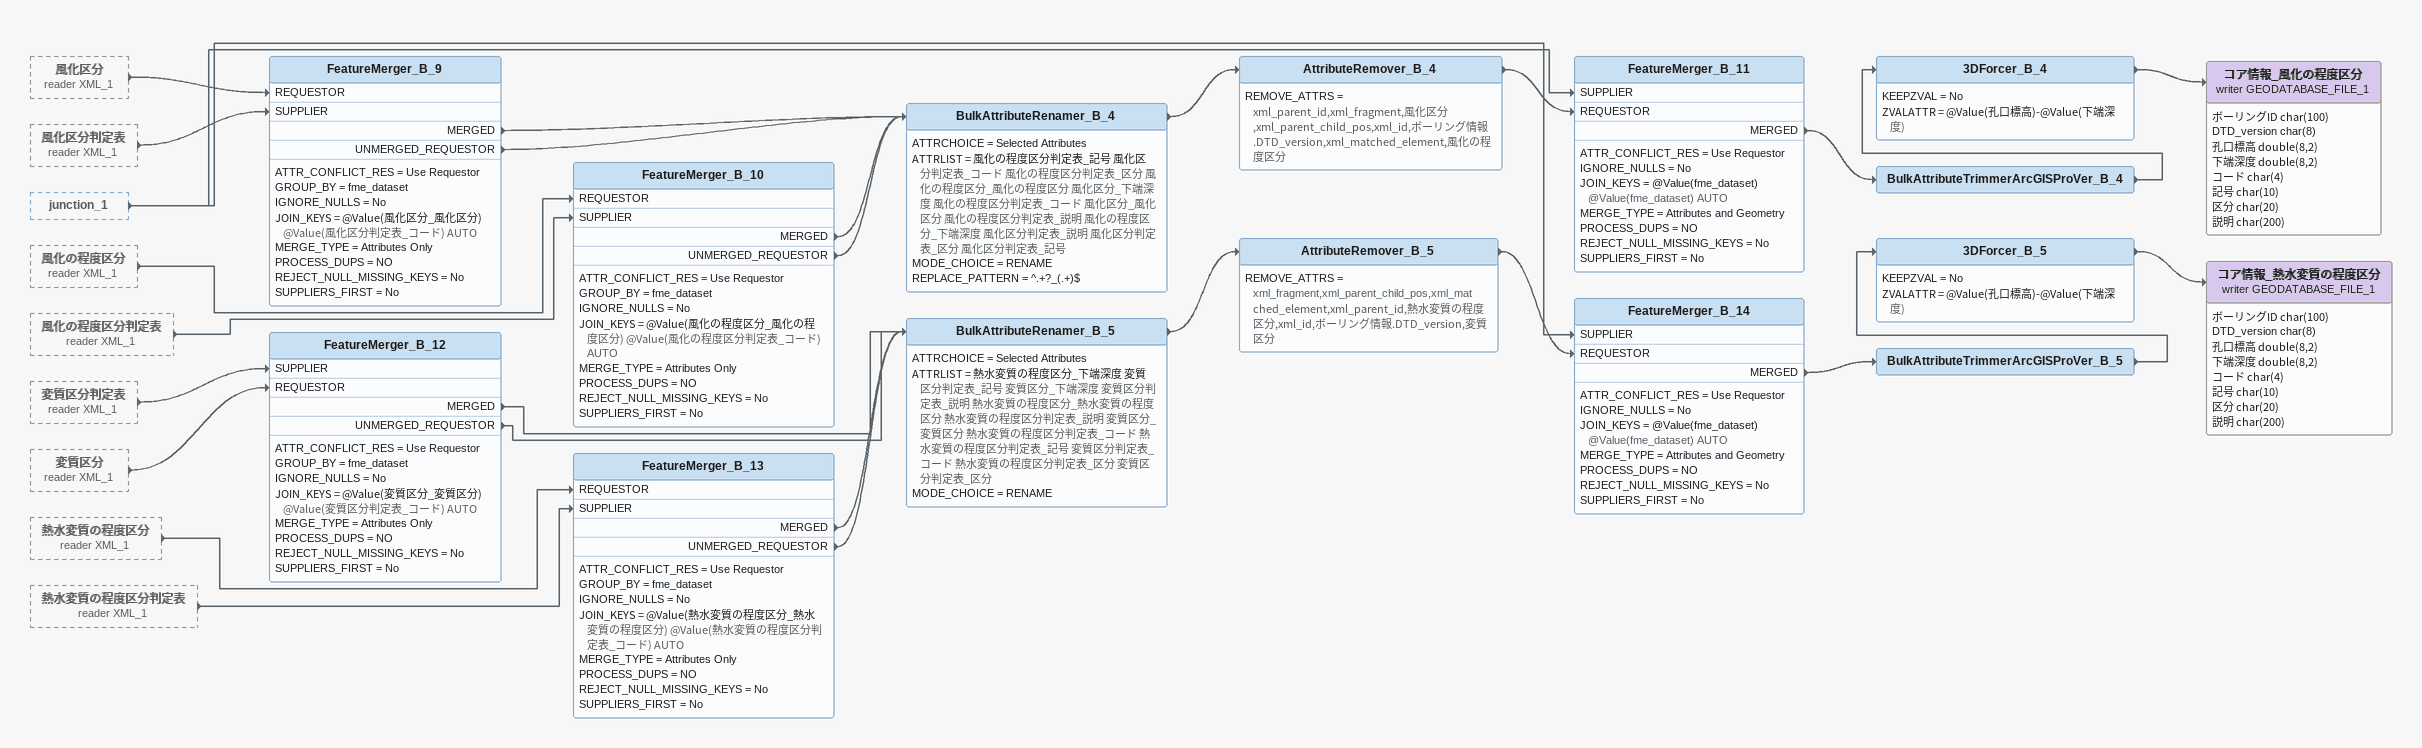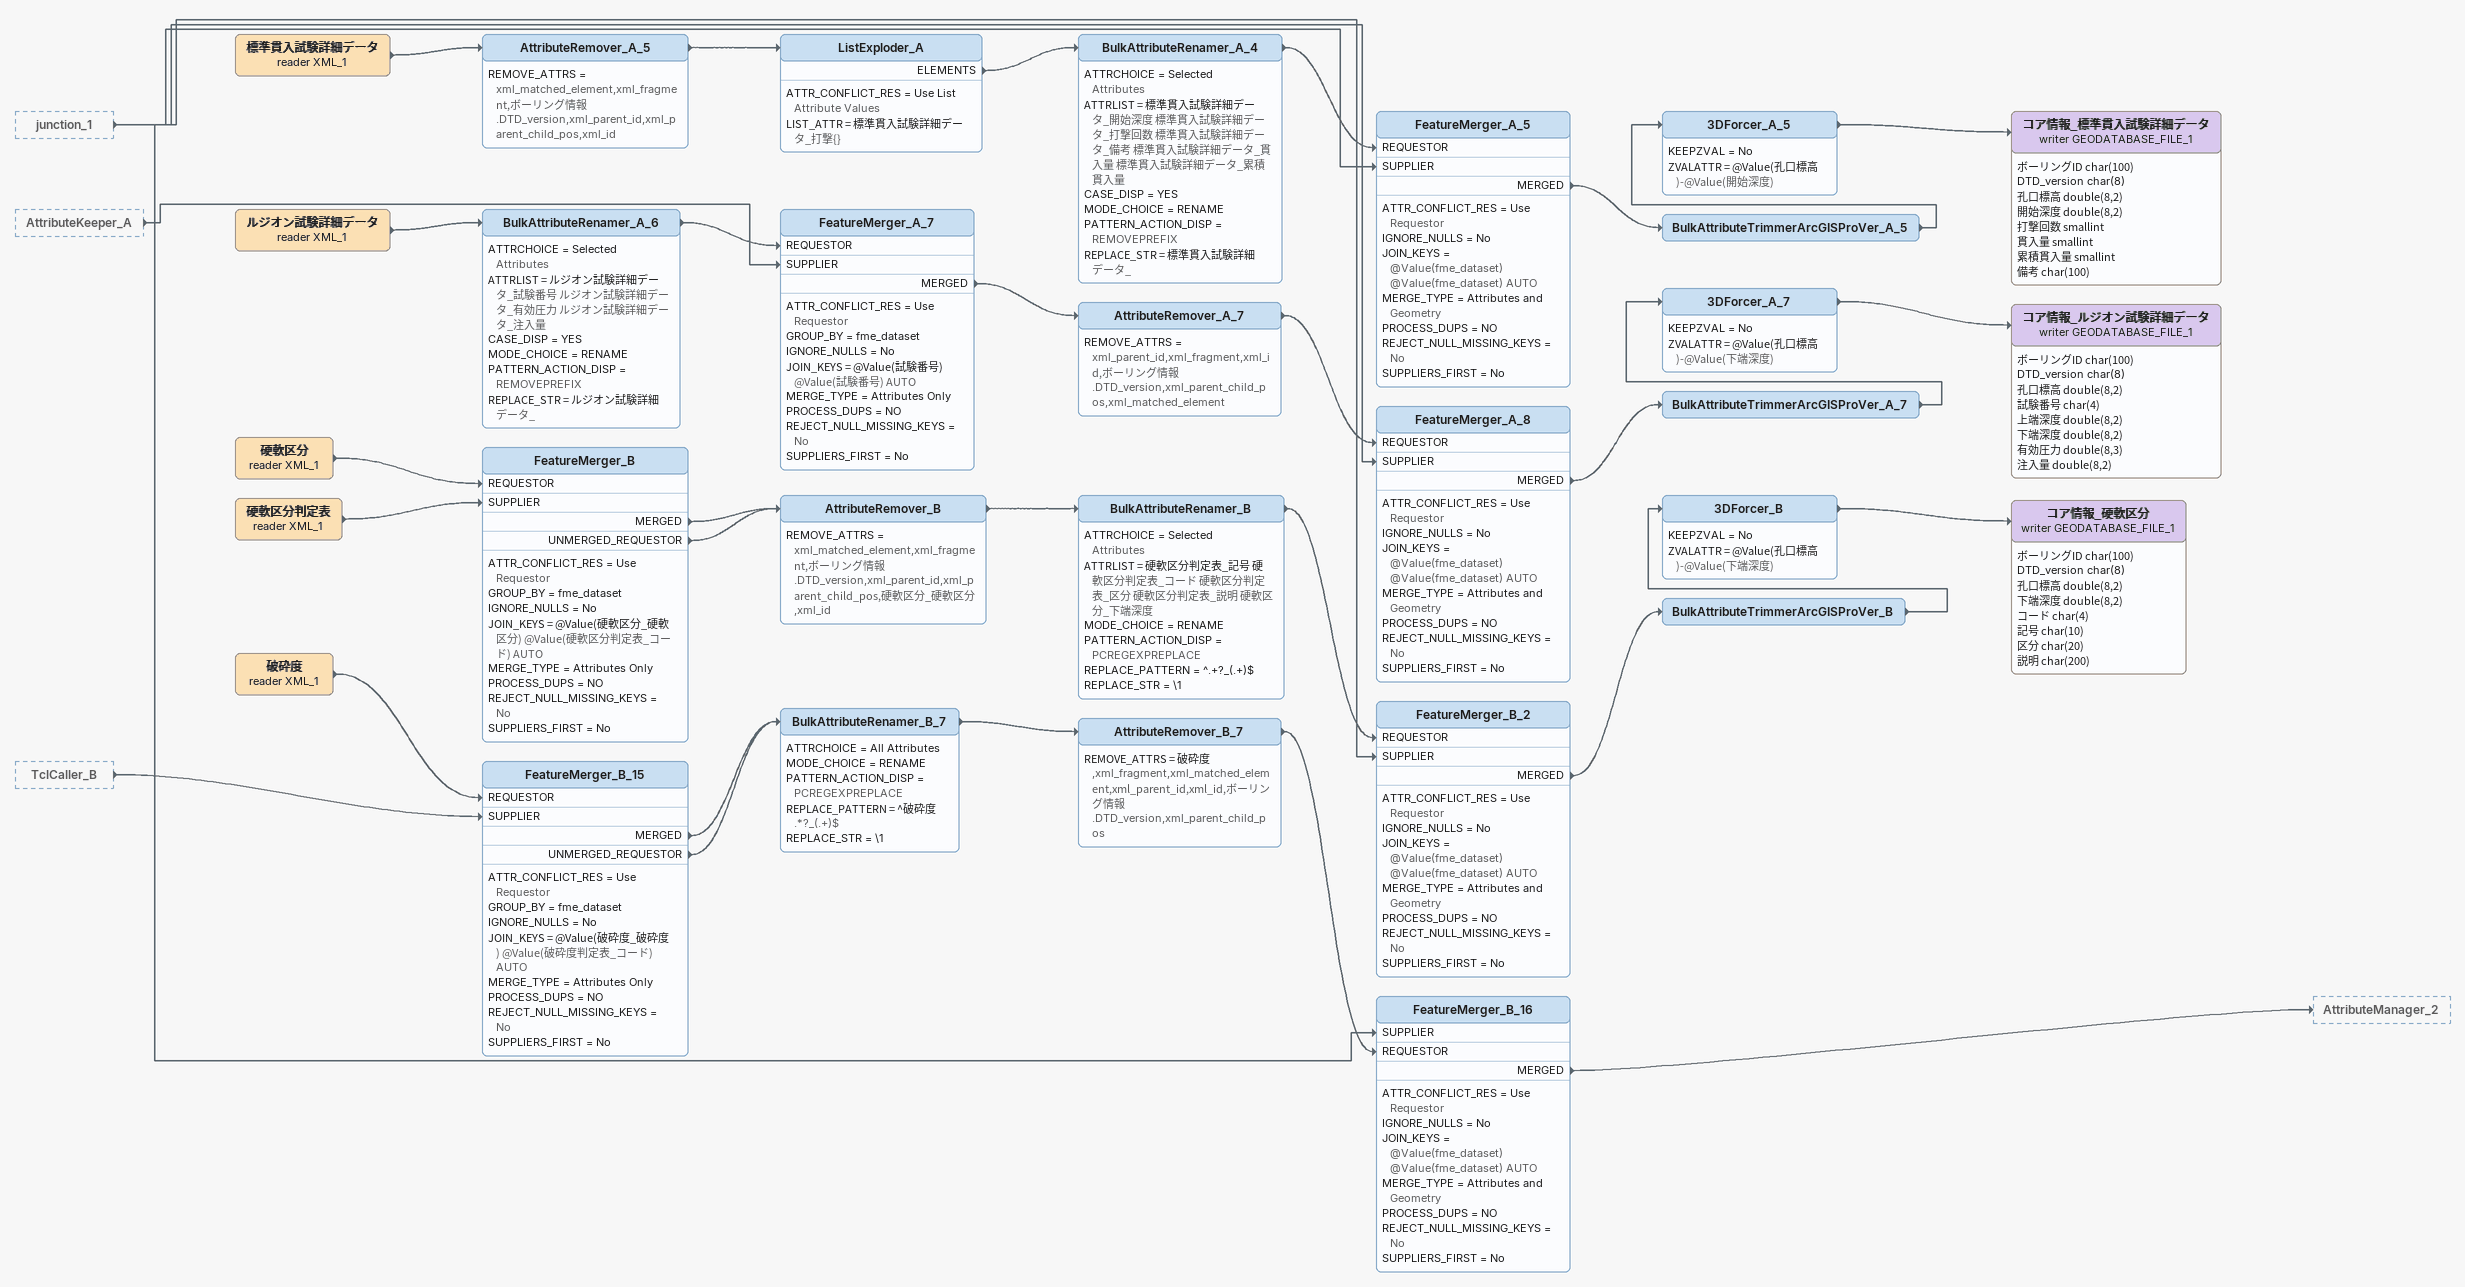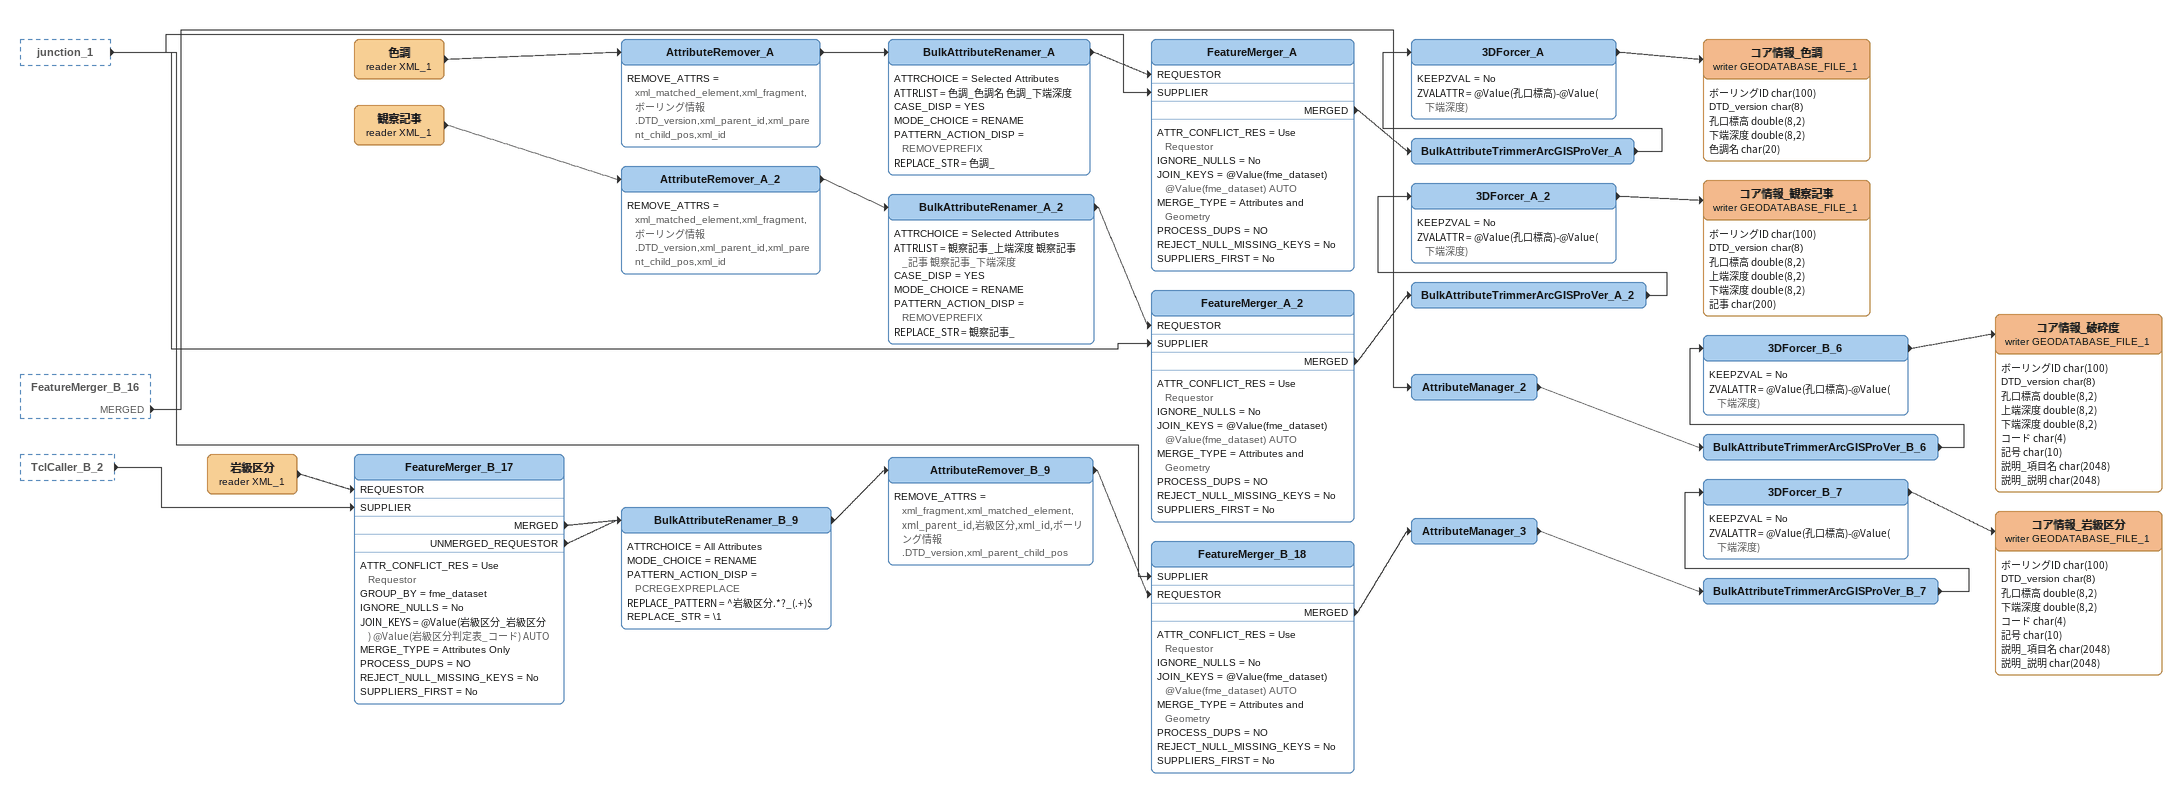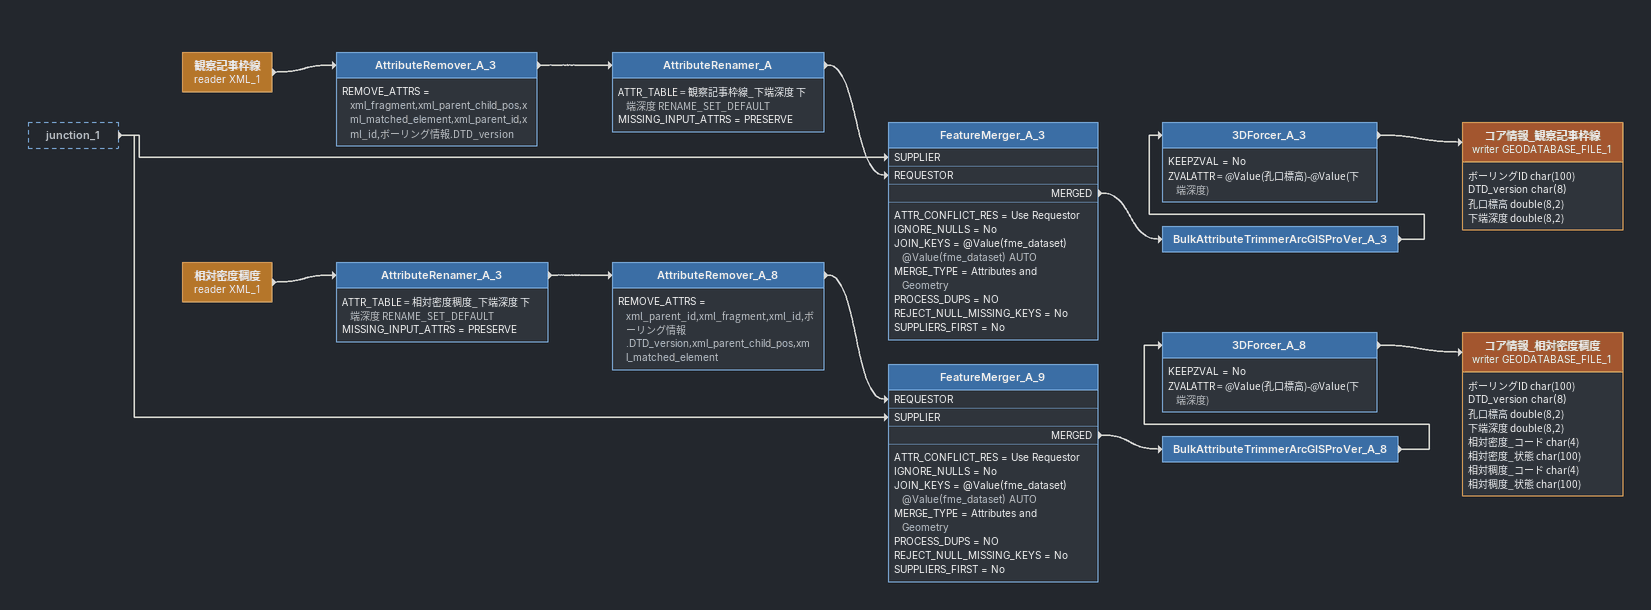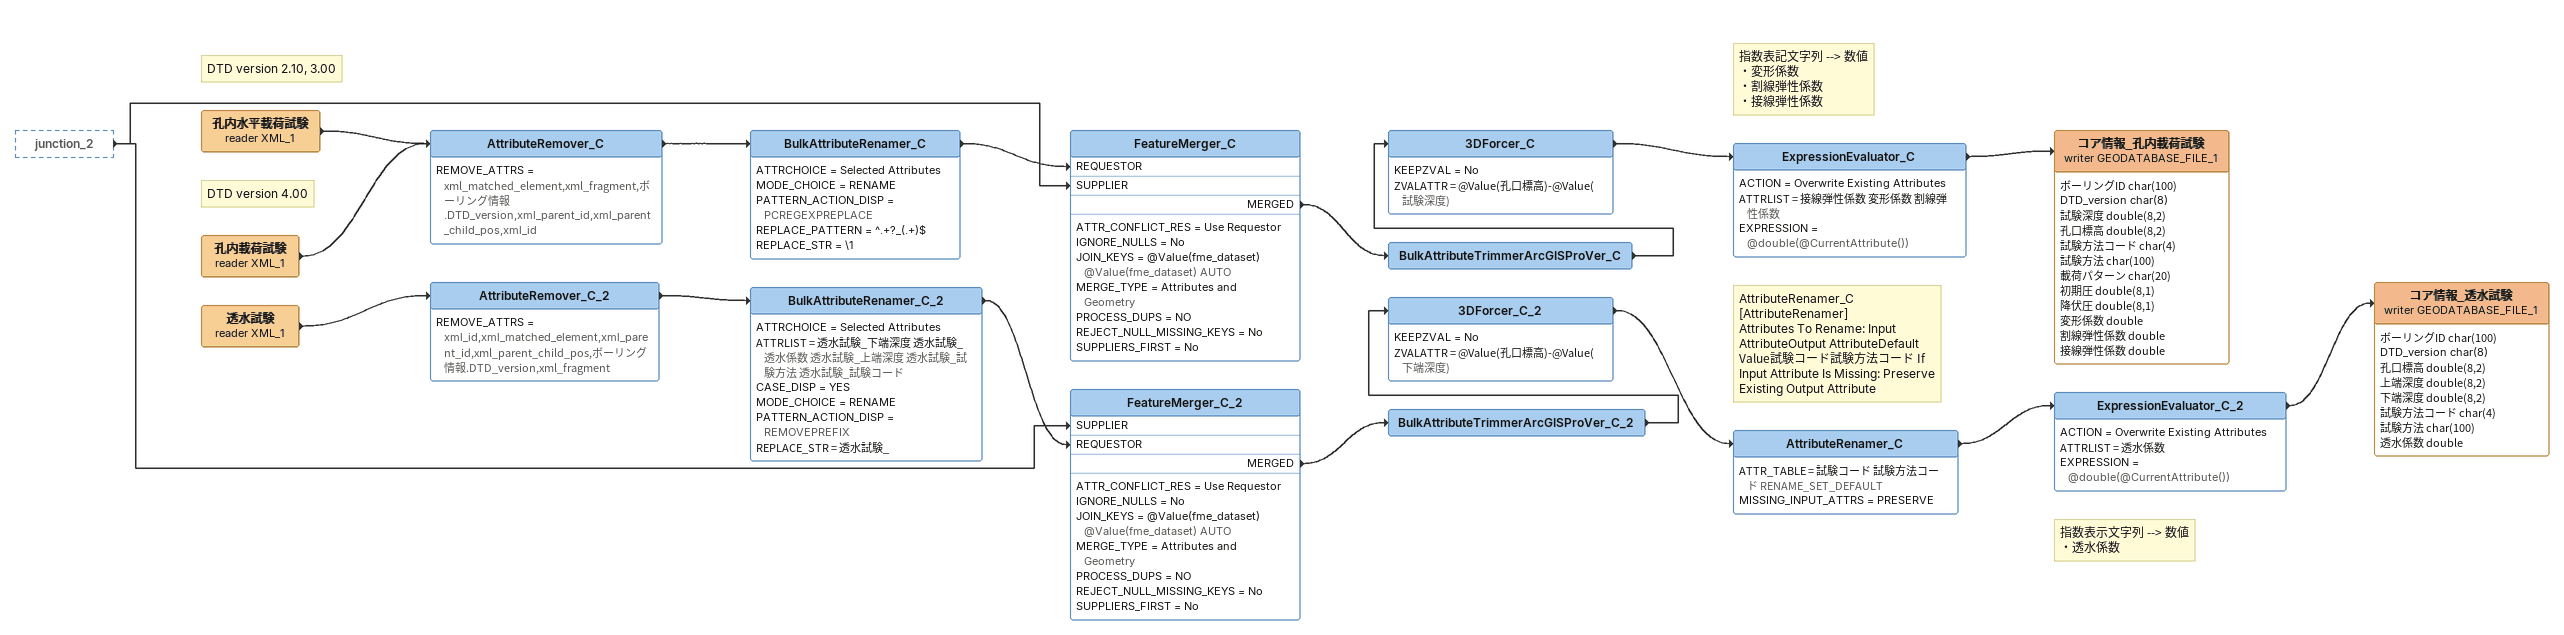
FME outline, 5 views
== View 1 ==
風化区分 (reader XML_1) [outside]
    -> FeatureMerger_B_9 [REQUESTOR]
風化区分判定表 (reader XML_1) [outside]
    -> FeatureMerger_B_9 [SUPPLIER]
junction_1 [outside]
    -> FeatureMerger_B_11 [SUPPLIER]
    -> FeatureMerger_B_14 [SUPPLIER]
風化の程度区分 (reader XML_1) [outside]
    -> FeatureMerger_B_10 [REQUESTOR]
風化の程度区分判定表 (reader XML_1) [outside]
    -> FeatureMerger_B_10 [SUPPLIER]
変質区分判定表 (reader XML_1) [outside]
    -> FeatureMerger_B_12 [SUPPLIER]
変質区分 (reader XML_1) [outside]
    -> FeatureMerger_B_12 [REQUESTOR]
熱水変質の程度区分 (reader XML_1) [outside]
    -> FeatureMerger_B_13 [REQUESTOR]
熱水変質の程度区分判定表 (reader XML_1) [outside]
    -> FeatureMerger_B_13 [SUPPLIER]
FeatureMerger_B_9
    ATTR_CONFLICT_RES = Use Requestor
    GROUP_BY = fme_dataset
    IGNORE_NULLS = No
    JOIN_KEYS = @Value(風化区分_風化区分) @Value(風化区分判定表_コード) AUTO
    MERGE_TYPE = Attributes Only
    PROCESS_DUPS = NO
    REJECT_NULL_MISSING_KEYS = No
    SUPPLIERS_FIRST = No
    MERGED -> BulkAttributeRenamer_B_4
    UNMERGED_REQUESTOR -> BulkAttributeRenamer_B_4
FeatureMerger_B_12
    ATTR_CONFLICT_RES = Use Requestor
    GROUP_BY = fme_dataset
    IGNORE_NULLS = No
    JOIN_KEYS = @Value(変質区分_変質区分) @Value(変質区分判定表_コード) AUTO
    MERGE_TYPE = Attributes Only
    PROCESS_DUPS = NO
    REJECT_NULL_MISSING_KEYS = No
    SUPPLIERS_FIRST = No
    MERGED -> BulkAttributeRenamer_B_5
    UNMERGED_REQUESTOR -> BulkAttributeRenamer_B_5
FeatureMerger_B_10
    ATTR_CONFLICT_RES = Use Requestor
    GROUP_BY = fme_dataset
    IGNORE_NULLS = No
    JOIN_KEYS = @Value(風化の程度区分_風化の程度区分) @Value(風化の程度区分判定表_コード) AUTO
    MERGE_TYPE = Attributes Only
    PROCESS_DUPS = NO
    REJECT_NULL_MISSING_KEYS = No
    SUPPLIERS_FIRST = No
    MERGED -> BulkAttributeRenamer_B_4
    UNMERGED_REQUESTOR -> BulkAttributeRenamer_B_4
BulkAttributeRenamer_B_4
    ATTRCHOICE = Selected Attributes
    ATTRLIST = 風化の程度区分判定表_記号 風化区分判定表_コード 風化の程度区分判定表_区分 風化の程度区分_風化の程度区分 風化区分_下端深度 風化の程度区分判定表_コード 風化区分_風化区分 風化の程度区分判定表_説明 風化の程度区分_下端深度 風化区分判定表_説明 風化区分判定表_区分 風化区分判定表_記号
    MODE_CHOICE = RENAME
    REPLACE_PATTERN = ^.+?_(.+)$
    -> AttributeRemover_B_4
AttributeRemover_B_4
    REMOVE_ATTRS = xml_parent_id,xml_fragment,風化区分,xml_parent_child_pos,xml_id,ボーリング情報.DTD_version,xml_matched_element,風化の程度区分
    -> FeatureMerger_B_11 [REQUESTOR]
FeatureMerger_B_11
    ATTR_CONFLICT_RES = Use Requestor
    IGNORE_NULLS = No
    JOIN_KEYS = @Value(fme_dataset) @Value(fme_dataset) AUTO
    MERGE_TYPE = Attributes and Geometry
    PROCESS_DUPS = NO
    REJECT_NULL_MISSING_KEYS = No
    SUPPLIERS_FIRST = No
    MERGED -> BulkAttributeTrimmerArcGISProVer_B_4
BulkAttributeTrimmerArcGISProVer_B_4
    -> 3DForcer_B_4
3DForcer_B_4
    KEEPZVAL = No
    ZVALATTR = @Value(孔口標高)-@Value(下端深度)
    -> コア情報_風化の程度区分 (writer GEODATABASE_FILE_1)
コア情報_風化の程度区分 (writer GEODATABASE_FILE_1)
    attributes: ボーリングID char(100), DTD_version char(8), 孔口標高 double(8,2), 下端深度 double(8,2), コード char(4), 記号 char(10), 区分 char(20), 説明 char(200)
FeatureMerger_B_13
    ATTR_CONFLICT_RES = Use Requestor
    GROUP_BY = fme_dataset
    IGNORE_NULLS = No
    JOIN_KEYS = @Value(熱水変質の程度区分_熱水変質の程度区分) @Value(熱水変質の程度区分判定表_コード) AUTO
    MERGE_TYPE = Attributes Only
    PROCESS_DUPS = NO
    REJECT_NULL_MISSING_KEYS = No
    SUPPLIERS_FIRST = No
    MERGED -> BulkAttributeRenamer_B_5
    UNMERGED_REQUESTOR -> BulkAttributeRenamer_B_5
BulkAttributeRenamer_B_5
    ATTRCHOICE = Selected Attributes
    ATTRLIST = 熱水変質の程度区分_下端深度 変質区分判定表_記号 変質区分_下端深度 変質区分判定表_説明 熱水変質の程度区分_熱水変質の程度区分 熱水変質の程度区分判定表_説明 変質区分_変質区分 熱水変質の程度区分判定表_コード 熱水変質の程度区分判定表_記号 変質区分判定表_コード 熱水変質の程度区分判定表_区分 変質区分判定表_区分
    MODE_CHOICE = RENAME
    -> AttributeRemover_B_5
AttributeRemover_B_5
    REMOVE_ATTRS = xml_fragment,xml_parent_child_pos,xml_matched_element,xml_parent_id,熱水変質の程度区分,xml_id,ボーリング情報.DTD_version,変質区分
    -> FeatureMerger_B_14 [REQUESTOR]
FeatureMerger_B_14
    ATTR_CONFLICT_RES = Use Requestor
    IGNORE_NULLS = No
    JOIN_KEYS = @Value(fme_dataset) @Value(fme_dataset) AUTO
    MERGE_TYPE = Attributes and Geometry
    PROCESS_DUPS = NO
    REJECT_NULL_MISSING_KEYS = No
    SUPPLIERS_FIRST = No
    MERGED -> BulkAttributeTrimmerArcGISProVer_B_5
BulkAttributeTrimmerArcGISProVer_B_5
    -> 3DForcer_B_5
3DForcer_B_5
    KEEPZVAL = No
    ZVALATTR = @Value(孔口標高)-@Value(下端深度)
    -> コア情報_熱水変質の程度区分 (writer GEODATABASE_FILE_1)
コア情報_熱水変質の程度区分 (writer GEODATABASE_FILE_1)
    attributes: ボーリングID char(100), DTD_version char(8), 孔口標高 double(8,2), 下端深度 double(8,2), コード char(4), 記号 char(10), 区分 char(20), 説明 char(200)

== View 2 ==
junction_1 [outside]
    -> FeatureMerger_A_5 [SUPPLIER]
    -> FeatureMerger_A_8 [SUPPLIER]
    -> FeatureMerger_B_2 [SUPPLIER]
    -> FeatureMerger_B_16 [SUPPLIER]
AttributeKeeper_A [outside]
    -> FeatureMerger_A_7 [SUPPLIER]
TclCaller_B [outside]
    -> FeatureMerger_B_15 [SUPPLIER]
標準貫入試験詳細データ (reader XML_1)
    -> AttributeRemover_A_5
AttributeRemover_A_5
    REMOVE_ATTRS = xml_matched_element,xml_fragment,ボーリング情報.DTD_version,xml_parent_id,xml_parent_child_pos,xml_id
    -> ListExploder_A
ListExploder_A
    ATTR_CONFLICT_RES = Use List Attribute Values
    LIST_ATTR = 標準貫入試験詳細データ_打撃{}
    ELEMENTS -> BulkAttributeRenamer_A_4
BulkAttributeRenamer_A_4
    ATTRCHOICE = Selected Attributes
    ATTRLIST = 標準貫入試験詳細データ_開始深度 標準貫入試験詳細データ_打撃回数 標準貫入試験詳細データ_備考 標準貫入試験詳細データ_貫入量 標準貫入試験詳細データ_累積貫入量
    CASE_DISP = YES
    MODE_CHOICE = RENAME
    PATTERN_ACTION_DISP = REMOVEPREFIX
    REPLACE_STR = 標準貫入試験詳細データ_
    -> FeatureMerger_A_5 [REQUESTOR]
FeatureMerger_A_5
    ATTR_CONFLICT_RES = Use Requestor
    IGNORE_NULLS = No
    JOIN_KEYS = @Value(fme_dataset) @Value(fme_dataset) AUTO
    MERGE_TYPE = Attributes and Geometry
    PROCESS_DUPS = NO
    REJECT_NULL_MISSING_KEYS = No
    SUPPLIERS_FIRST = No
    MERGED -> BulkAttributeTrimmerArcGISProVer_A_5
BulkAttributeTrimmerArcGISProVer_A_5
    -> 3DForcer_A_5
3DForcer_A_5
    KEEPZVAL = No
    ZVALATTR = @Value(孔口標高)-@Value(開始深度)
    -> コア情報_標準貫入試験詳細データ (writer GEODATABASE_FILE_1)
コア情報_標準貫入試験詳細データ (writer GEODATABASE_FILE_1)
    attributes: ボーリングID char(100), DTD_version char(8), 孔口標高 double(8,2), 開始深度 double(8,2), 打撃回数 smallint, 貫入量 smallint, 累積貫入量 smallint, 備考 char(100)
ルジオン試験詳細データ (reader XML_1)
    -> BulkAttributeRenamer_A_6
BulkAttributeRenamer_A_6
    ATTRCHOICE = Selected Attributes
    ATTRLIST = ルジオン試験詳細データ_試験番号 ルジオン試験詳細データ_有効圧力 ルジオン試験詳細データ_注入量
    CASE_DISP = YES
    MODE_CHOICE = RENAME
    PATTERN_ACTION_DISP = REMOVEPREFIX
    REPLACE_STR = ルジオン試験詳細データ_
    -> FeatureMerger_A_7 [REQUESTOR]
FeatureMerger_A_7
    ATTR_CONFLICT_RES = Use Requestor
    GROUP_BY = fme_dataset
    IGNORE_NULLS = No
    JOIN_KEYS = @Value(試験番号) @Value(試験番号) AUTO
    MERGE_TYPE = Attributes Only
    PROCESS_DUPS = NO
    REJECT_NULL_MISSING_KEYS = No
    SUPPLIERS_FIRST = No
    MERGED -> AttributeRemover_A_7
AttributeRemover_A_7
    REMOVE_ATTRS = xml_parent_id,xml_fragment,xml_id,ボーリング情報.DTD_version,xml_parent_child_pos,xml_matched_element
    -> FeatureMerger_A_8 [REQUESTOR]
FeatureMerger_A_8
    ATTR_CONFLICT_RES = Use Requestor
    IGNORE_NULLS = No
    JOIN_KEYS = @Value(fme_dataset) @Value(fme_dataset) AUTO
    MERGE_TYPE = Attributes and Geometry
    PROCESS_DUPS = NO
    REJECT_NULL_MISSING_KEYS = No
    SUPPLIERS_FIRST = No
    MERGED -> BulkAttributeTrimmerArcGISProVer_A_7
BulkAttributeTrimmerArcGISProVer_A_7
    -> 3DForcer_A_7
3DForcer_A_7
    KEEPZVAL = No
    ZVALATTR = @Value(孔口標高)-@Value(下端深度)
    -> コア情報_ルジオン試験詳細データ (writer GEODATABASE_FILE_1)
コア情報_ルジオン試験詳細データ (writer GEODATABASE_FILE_1)
    attributes: ボーリングID char(100), DTD_version char(8), 孔口標高 double(8,2), 試験番号 char(4), 上端深度 double(8,2), 下端深度 double(8,2), 有効圧力 double(8,3), 注入量 double(8,2)
硬軟区分 (reader XML_1)
    -> FeatureMerger_B [REQUESTOR]
硬軟区分判定表 (reader XML_1)
    -> FeatureMerger_B [SUPPLIER]
FeatureMerger_B
    ATTR_CONFLICT_RES = Use Requestor
    GROUP_BY = fme_dataset
    IGNORE_NULLS = No
    JOIN_KEYS = @Value(硬軟区分_硬軟区分) @Value(硬軟区分判定表_コード) AUTO
    MERGE_TYPE = Attributes Only
    PROCESS_DUPS = NO
    REJECT_NULL_MISSING_KEYS = No
    SUPPLIERS_FIRST = No
    MERGED -> AttributeRemover_B
    UNMERGED_REQUESTOR -> AttributeRemover_B
AttributeRemover_B
    REMOVE_ATTRS = xml_matched_element,xml_fragment,ボーリング情報.DTD_version,xml_parent_id,xml_parent_child_pos,硬軟区分_硬軟区分,xml_id
    -> BulkAttributeRenamer_B
BulkAttributeRenamer_B
    ATTRCHOICE = Selected Attributes
    ATTRLIST = 硬軟区分判定表_記号 硬軟区分判定表_コード 硬軟区分判定表_区分 硬軟区分判定表_説明 硬軟区分_下端深度
    MODE_CHOICE = RENAME
    PATTERN_ACTION_DISP = PCREGEXPREPLACE
    REPLACE_PATTERN = ^.+?_(.+)$
    REPLACE_STR = \1
    -> FeatureMerger_B_2 [REQUESTOR]
FeatureMerger_B_2
    ATTR_CONFLICT_RES = Use Requestor
    IGNORE_NULLS = No
    JOIN_KEYS = @Value(fme_dataset) @Value(fme_dataset) AUTO
    MERGE_TYPE = Attributes and Geometry
    PROCESS_DUPS = NO
    REJECT_NULL_MISSING_KEYS = No
    SUPPLIERS_FIRST = No
    MERGED -> BulkAttributeTrimmerArcGISProVer_B
BulkAttributeTrimmerArcGISProVer_B
    -> 3DForcer_B
3DForcer_B
    KEEPZVAL = No
    ZVALATTR = @Value(孔口標高)-@Value(下端深度)
    -> コア情報_硬軟区分 (writer GEODATABASE_FILE_1)
コア情報_硬軟区分 (writer GEODATABASE_FILE_1)
    attributes: ボーリングID char(100), DTD_version char(8), 孔口標高 double(8,2), 下端深度 double(8,2), コード char(4), 記号 char(10), 区分 char(20), 説明 char(200)
破砕度 (reader XML_1)
    -> FeatureMerger_B_15 [REQUESTOR]
FeatureMerger_B_15
    ATTR_CONFLICT_RES = Use Requestor
    GROUP_BY = fme_dataset
    IGNORE_NULLS = No
    JOIN_KEYS = @Value(破砕度_破砕度) @Value(破砕度判定表_コード) AUTO
    MERGE_TYPE = Attributes Only
    PROCESS_DUPS = NO
    REJECT_NULL_MISSING_KEYS = No
    SUPPLIERS_FIRST = No
    MERGED -> BulkAttributeRenamer_B_7
    UNMERGED_REQUESTOR -> BulkAttributeRenamer_B_7
BulkAttributeRenamer_B_7
    ATTRCHOICE = All Attributes
    MODE_CHOICE = RENAME
    PATTERN_ACTION_DISP = PCREGEXPREPLACE
    REPLACE_PATTERN = ^破砕度.*?_(.+)$
    REPLACE_STR = \1
    -> AttributeRemover_B_7
AttributeRemover_B_7
    REMOVE_ATTRS = 破砕度,xml_fragment,xml_matched_element,xml_parent_id,xml_id,ボーリング情報.DTD_version,xml_parent_child_pos
    -> FeatureMerger_B_16 [REQUESTOR]
FeatureMerger_B_16
    ATTR_CONFLICT_RES = Use Requestor
    IGNORE_NULLS = No
    JOIN_KEYS = @Value(fme_dataset) @Value(fme_dataset) AUTO
    MERGE_TYPE = Attributes and Geometry
    PROCESS_DUPS = NO
    REJECT_NULL_MISSING_KEYS = No
    SUPPLIERS_FIRST = No
    MERGED -> AttributeManager_2

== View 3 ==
junction_1 [outside]
    -> FeatureMerger_A [SUPPLIER]
    -> FeatureMerger_A_2 [SUPPLIER]
    -> FeatureMerger_B_18 [SUPPLIER]
FeatureMerger_B_16 [outside]
    MERGED -> AttributeManager_2
TclCaller_B_2 [outside]
    -> FeatureMerger_B_17 [SUPPLIER]
AttributeManager_2
    -> BulkAttributeTrimmerArcGISProVer_B_6
BulkAttributeTrimmerArcGISProVer_B_6
    -> 3DForcer_B_6
3DForcer_B_6
    KEEPZVAL = No
    ZVALATTR = @Value(孔口標高)-@Value(下端深度)
    -> コア情報_破砕度 (writer GEODATABASE_FILE_1)
コア情報_破砕度 (writer GEODATABASE_FILE_1)
    attributes: ボーリングID char(100), DTD_version char(8), 孔口標高 double(8,2), 上端深度 double(8,2), 下端深度 double(8,2), コード char(4), 記号 char(10), 説明_項目名 char(2048), 説明_説明 char(2048)
岩級区分 (reader XML_1)
    -> FeatureMerger_B_17 [REQUESTOR]
FeatureMerger_B_17
    ATTR_CONFLICT_RES = Use Requestor
    GROUP_BY = fme_dataset
    IGNORE_NULLS = No
    JOIN_KEYS = @Value(岩級区分_岩級区分) @Value(岩級区分判定表_コード) AUTO
    MERGE_TYPE = Attributes Only
    PROCESS_DUPS = NO
    REJECT_NULL_MISSING_KEYS = No
    SUPPLIERS_FIRST = No
    MERGED -> BulkAttributeRenamer_B_9
    UNMERGED_REQUESTOR -> BulkAttributeRenamer_B_9
BulkAttributeRenamer_B_9
    ATTRCHOICE = All Attributes
    MODE_CHOICE = RENAME
    PATTERN_ACTION_DISP = PCREGEXPREPLACE
    REPLACE_PATTERN = ^岩級区分.*?_(.+)$
    REPLACE_STR = \1
    -> AttributeRemover_B_9
AttributeRemover_B_9
    REMOVE_ATTRS = xml_fragment,xml_matched_element,xml_parent_id,岩級区分,xml_id,ボーリング情報.DTD_version,xml_parent_child_pos
    -> FeatureMerger_B_18 [REQUESTOR]
FeatureMerger_B_18
    ATTR_CONFLICT_RES = Use Requestor
    IGNORE_NULLS = No
    JOIN_KEYS = @Value(fme_dataset) @Value(fme_dataset) AUTO
    MERGE_TYPE = Attributes and Geometry
    PROCESS_DUPS = NO
    REJECT_NULL_MISSING_KEYS = No
    SUPPLIERS_FIRST = No
    MERGED -> AttributeManager_3
AttributeManager_3
    -> BulkAttributeTrimmerArcGISProVer_B_7
BulkAttributeTrimmerArcGISProVer_B_7
    -> 3DForcer_B_7
3DForcer_B_7
    KEEPZVAL = No
    ZVALATTR = @Value(孔口標高)-@Value(下端深度)
    -> コア情報_岩級区分 (writer GEODATABASE_FILE_1)
コア情報_岩級区分 (writer GEODATABASE_FILE_1)
    attributes: ボーリングID char(100), DTD_version char(8), 孔口標高 double(8,2), 下端深度 double(8,2), コード char(4), 記号 char(10), 説明_項目名 char(2048), 説明_説明 char(2048)
色調 (reader XML_1)
    -> AttributeRemover_A
AttributeRemover_A
    REMOVE_ATTRS = xml_matched_element,xml_fragment,ボーリング情報.DTD_version,xml_parent_id,xml_parent_child_pos,xml_id
    -> BulkAttributeRenamer_A
BulkAttributeRenamer_A
    ATTRCHOICE = Selected Attributes
    ATTRLIST = 色調_色調名 色調_下端深度
    CASE_DISP = YES
    MODE_CHOICE = RENAME
    PATTERN_ACTION_DISP = REMOVEPREFIX
    REPLACE_STR = 色調_
    -> FeatureMerger_A [REQUESTOR]
FeatureMerger_A
    ATTR_CONFLICT_RES = Use Requestor
    IGNORE_NULLS = No
    JOIN_KEYS = @Value(fme_dataset) @Value(fme_dataset) AUTO
    MERGE_TYPE = Attributes and Geometry
    PROCESS_DUPS = NO
    REJECT_NULL_MISSING_KEYS = No
    SUPPLIERS_FIRST = No
    MERGED -> BulkAttributeTrimmerArcGISProVer_A
BulkAttributeTrimmerArcGISProVer_A
    -> 3DForcer_A
3DForcer_A
    KEEPZVAL = No
    ZVALATTR = @Value(孔口標高)-@Value(下端深度)
    -> コア情報_色調 (writer GEODATABASE_FILE_1)
コア情報_色調 (writer GEODATABASE_FILE_1)
    attributes: ボーリングID char(100), DTD_version char(8), 孔口標高 double(8,2), 下端深度 double(8,2), 色調名 char(20)
観察記事 (reader XML_1)
    -> AttributeRemover_A_2
AttributeRemover_A_2
    REMOVE_ATTRS = xml_matched_element,xml_fragment,ボーリング情報.DTD_version,xml_parent_id,xml_parent_child_pos,xml_id
    -> BulkAttributeRenamer_A_2
BulkAttributeRenamer_A_2
    ATTRCHOICE = Selected Attributes
    ATTRLIST = 観察記事_上端深度 観察記事_記事 観察記事_下端深度
    CASE_DISP = YES
    MODE_CHOICE = RENAME
    PATTERN_ACTION_DISP = REMOVEPREFIX
    REPLACE_STR = 観察記事_
    -> FeatureMerger_A_2 [REQUESTOR]
FeatureMerger_A_2
    ATTR_CONFLICT_RES = Use Requestor
    IGNORE_NULLS = No
    JOIN_KEYS = @Value(fme_dataset) @Value(fme_dataset) AUTO
    MERGE_TYPE = Attributes and Geometry
    PROCESS_DUPS = NO
    REJECT_NULL_MISSING_KEYS = No
    SUPPLIERS_FIRST = No
    MERGED -> BulkAttributeTrimmerArcGISProVer_A_2
BulkAttributeTrimmerArcGISProVer_A_2
    -> 3DForcer_A_2
3DForcer_A_2
    KEEPZVAL = No
    ZVALATTR = @Value(孔口標高)-@Value(下端深度)
    -> コア情報_観察記事 (writer GEODATABASE_FILE_1)
コア情報_観察記事 (writer GEODATABASE_FILE_1)
    attributes: ボーリングID char(100), DTD_version char(8), 孔口標高 double(8,2), 上端深度 double(8,2), 下端深度 double(8,2), 記事 char(200)

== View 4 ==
junction_1 [outside]
    -> FeatureMerger_A_9 [SUPPLIER]
    -> FeatureMerger_A_3 [SUPPLIER]
観察記事枠線 (reader XML_1)
    -> AttributeRemover_A_3
AttributeRemover_A_3
    REMOVE_ATTRS = xml_fragment,xml_parent_child_pos,xml_matched_element,xml_parent_id,xml_id,ボーリング情報.DTD_version
    -> AttributeRenamer_A
AttributeRenamer_A
    ATTR_TABLE = 観察記事枠線_下端深度 下端深度 RENAME_SET_DEFAULT
    MISSING_INPUT_ATTRS = PRESERVE
    -> FeatureMerger_A_3 [REQUESTOR]
FeatureMerger_A_3
    ATTR_CONFLICT_RES = Use Requestor
    IGNORE_NULLS = No
    JOIN_KEYS = @Value(fme_dataset) @Value(fme_dataset) AUTO
    MERGE_TYPE = Attributes and Geometry
    PROCESS_DUPS = NO
    REJECT_NULL_MISSING_KEYS = No
    SUPPLIERS_FIRST = No
    MERGED -> BulkAttributeTrimmerArcGISProVer_A_3
BulkAttributeTrimmerArcGISProVer_A_3
    -> 3DForcer_A_3
3DForcer_A_3
    KEEPZVAL = No
    ZVALATTR = @Value(孔口標高)-@Value(下端深度)
    -> コア情報_観察記事枠線 (writer GEODATABASE_FILE_1)
コア情報_観察記事枠線 (writer GEODATABASE_FILE_1)
    attributes: ボーリングID char(100), DTD_version char(8), 孔口標高 double(8,2), 下端深度 double(8,2)
相対密度稠度 (reader XML_1)
    -> AttributeRenamer_A_3
AttributeRenamer_A_3
    ATTR_TABLE = 相対密度稠度_下端深度 下端深度 RENAME_SET_DEFAULT
    MISSING_INPUT_ATTRS = PRESERVE
    -> AttributeRemover_A_8
AttributeRemover_A_8
    REMOVE_ATTRS = xml_parent_id,xml_fragment,xml_id,ボーリング情報.DTD_version,xml_parent_child_pos,xml_matched_element
    -> FeatureMerger_A_9 [REQUESTOR]
FeatureMerger_A_9
    ATTR_CONFLICT_RES = Use Requestor
    IGNORE_NULLS = No
    JOIN_KEYS = @Value(fme_dataset) @Value(fme_dataset) AUTO
    MERGE_TYPE = Attributes and Geometry
    PROCESS_DUPS = NO
    REJECT_NULL_MISSING_KEYS = No
    SUPPLIERS_FIRST = No
    MERGED -> BulkAttributeTrimmerArcGISProVer_A_8
BulkAttributeTrimmerArcGISProVer_A_8
    -> 3DForcer_A_8
3DForcer_A_8
    KEEPZVAL = No
    ZVALATTR = @Value(孔口標高)-@Value(下端深度)
    -> コア情報_相対密度稠度 (writer GEODATABASE_FILE_1)
コア情報_相対密度稠度 (writer GEODATABASE_FILE_1)
    attributes: ボーリングID char(100), DTD_version char(8), 孔口標高 double(8,2), 下端深度 double(8,2), 相対密度_コード char(4), 相対密度_状態 char(100), 相対稠度_コード char(4), 相対稠度_状態 char(100)

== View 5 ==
junction_2 [outside]
    -> FeatureMerger_C [SUPPLIER]
    -> FeatureMerger_C_2 [SUPPLIER]
Note: DTD version 2.10, 3.00
孔内水平載荷試験 (reader XML_1)
    -> AttributeRemover_C
Note: DTD version 4.00
孔内載荷試験 (reader XML_1)
    -> AttributeRemover_C
AttributeRemover_C
    REMOVE_ATTRS = xml_matched_element,xml_fragment,ボーリング情報.DTD_version,xml_parent_id,xml_parent_child_pos,xml_id
    -> BulkAttributeRenamer_C
BulkAttributeRenamer_C
    ATTRCHOICE = Selected Attributes
    MODE_CHOICE = RENAME
    PATTERN_ACTION_DISP = PCREGEXPREPLACE
    REPLACE_PATTERN = ^.+?_(.+)$
    REPLACE_STR = \1
    -> FeatureMerger_C [REQUESTOR]
FeatureMerger_C
    ATTR_CONFLICT_RES = Use Requestor
    IGNORE_NULLS = No
    JOIN_KEYS = @Value(fme_dataset) @Value(fme_dataset) AUTO
    MERGE_TYPE = Attributes and Geometry
    PROCESS_DUPS = NO
    REJECT_NULL_MISSING_KEYS = No
    SUPPLIERS_FIRST = No
    MERGED -> BulkAttributeTrimmerArcGISProVer_C
BulkAttributeTrimmerArcGISProVer_C
    -> 3DForcer_C
3DForcer_C
    KEEPZVAL = No
    ZVALATTR = @Value(孔口標高)-@Value(試験深度)
    -> ExpressionEvaluator_C
Note: 指数表記文字列 --> 数値 / ・変形係数 / ・割線弾性係数 / ・接線弾性係数
ExpressionEvaluator_C
    ACTION = Overwrite Existing Attributes
    ATTRLIST = 接線弾性係数 変形係数 割線弾性係数
    EXPRESSION = @double(@CurrentAttribute())
    -> コア情報_孔内載荷試験 (writer GEODATABASE_FILE_1)
コア情報_孔内載荷試験 (writer GEODATABASE_FILE_1)
    attributes: ボーリングID char(100), DTD_version char(8), 試験深度 double(8,2), 孔口標高 double(8,2), 試験方法コード char(4), 試験方法 char(100), 載荷パターン char(20), 初期圧 double(8,1), 降伏圧 double(8,1), 変形係数 double, 割線弾性係数 double, 接線弾性係数 double
透水試験 (reader XML_1)
    -> AttributeRemover_C_2
AttributeRemover_C_2
    REMOVE_ATTRS = xml_id,xml_matched_element,xml_parent_id,xml_parent_child_pos,ボーリング情報.DTD_version,xml_fragment
    -> BulkAttributeRenamer_C_2
BulkAttributeRenamer_C_2
    ATTRCHOICE = Selected Attributes
    ATTRLIST = 透水試験_下端深度 透水試験_透水係数 透水試験_上端深度 透水試験_試験方法 透水試験_試験コード
    CASE_DISP = YES
    MODE_CHOICE = RENAME
    PATTERN_ACTION_DISP = REMOVEPREFIX
    REPLACE_STR = 透水試験_
    -> FeatureMerger_C_2 [REQUESTOR]
FeatureMerger_C_2
    ATTR_CONFLICT_RES = Use Requestor
    IGNORE_NULLS = No
    JOIN_KEYS = @Value(fme_dataset) @Value(fme_dataset) AUTO
    MERGE_TYPE = Attributes and Geometry
    PROCESS_DUPS = NO
    REJECT_NULL_MISSING_KEYS = No
    SUPPLIERS_FIRST = No
    MERGED -> BulkAttributeTrimmerArcGISProVer_C_2
BulkAttributeTrimmerArcGISProVer_C_2
    -> 3DForcer_C_2
3DForcer_C_2
    KEEPZVAL = No
    ZVALATTR = @Value(孔口標高)-@Value(下端深度)
    -> AttributeRenamer_C
Note: AttributeRenamer_C [AttributeRenamer] / Attributes To Rename: Input AttributeOutput AttributeDefault Value試験コード試験方法コード If Input Attribute Is Missing: Preserve Existing Output Attribute
AttributeRenamer_C
    ATTR_TABLE = 試験コード 試験方法コード RENAME_SET_DEFAULT
    MISSING_INPUT_ATTRS = PRESERVE
    -> ExpressionEvaluator_C_2
Note: 指数表示文字列 --> 数値 / ・透水係数
ExpressionEvaluator_C_2
    ACTION = Overwrite Existing Attributes
    ATTRLIST = 透水係数
    EXPRESSION = @double(@CurrentAttribute())
    -> コア情報_透水試験 (writer GEODATABASE_FILE_1)
コア情報_透水試験 (writer GEODATABASE_FILE_1)
    attributes: ボーリングID char(100), DTD_version char(8), 孔口標高 double(8,2), 上端深度 double(8,2), 下端深度 double(8,2), 試験方法コード char(4), 試験方法 char(100), 透水係数 double
